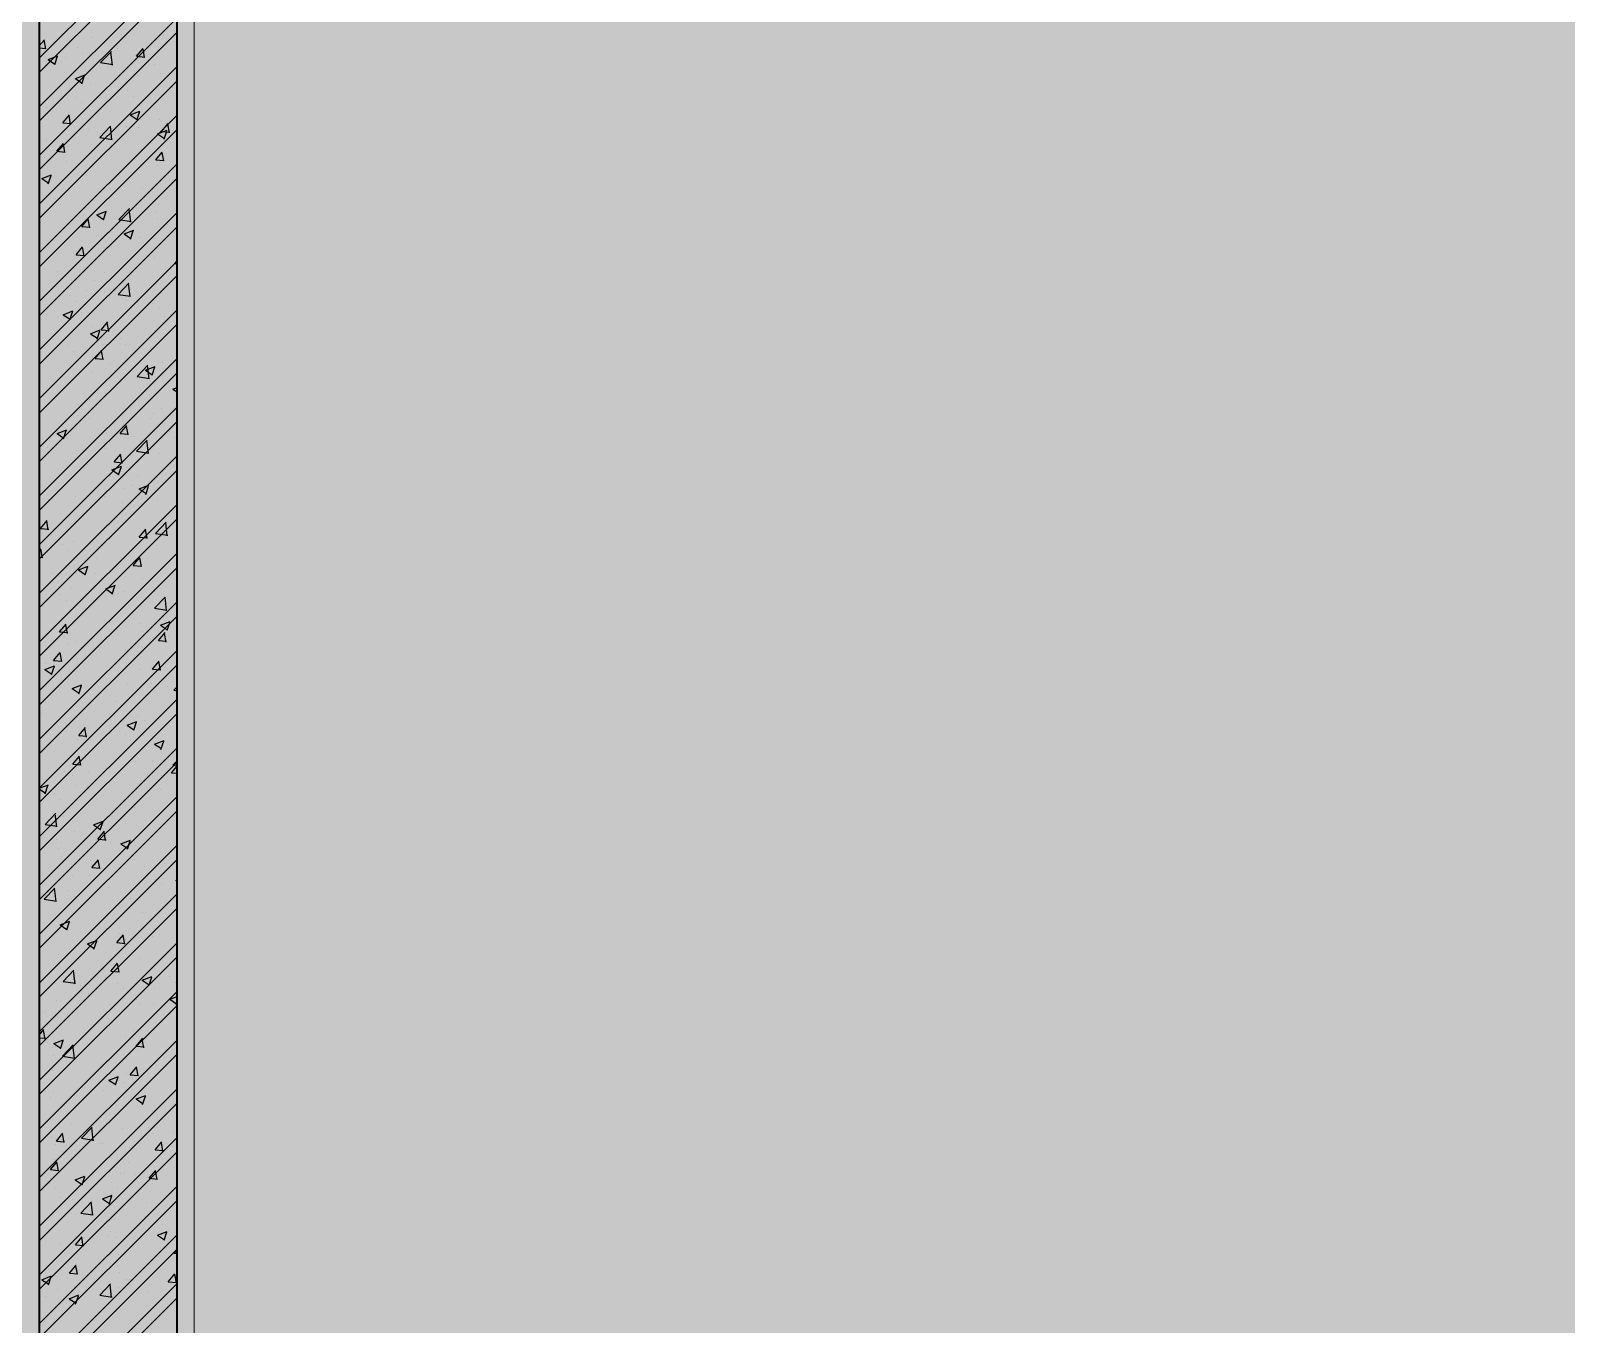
# Model space of a CAD drawing. Header units: inches. Extents: x 143994 to 247866, y 243815 to 272761.
# Drawn here: x 237526 to 239756, y 251198 to 253077 of the extents above; entities that cross this region are included whole.
import ezdxf

# ---------------------------------------------------------------- set-up
doc = ezdxf.new("R2010")
doc.units = ezdxf.units.IN
doc.header["$LTSCALE"] = 1000
doc.header["$MEASUREMENT"] = 0
doc.layers.get('DEFPOINTS').update_dxf_attribs({"color": 62})
for name, color, linetype in [('0-建筑1F', 127, 'Continuous'), ('0-建筑2F', 127, 'Continuous'), ('PUB_HATCH', 8, 'Continuous')]:
    doc.layers.add(name, color=color, linetype=linetype)
doc.layers.add('A-Wall', color=254, linetype='Continuous', lineweight=35)
doc.layers.add('W-保温层', color=8, linetype='Continuous', lineweight=13)

# ---------------------------------------------------------------- blocks, each defined once
blk = doc.blocks.new('144')
at = {"layer": 'A-Wall', "color": 127}
for p, q in [((652986.9, -378610.3), (652986.9, -390150.3)), ((653186.9, -390150.3), (653186.9, -378610.3))]:
    blk.add_line(p, q, dxfattribs=at)
at = {"layer": 'PUB_HATCH', "color": 127, "linetype": 'Continuous'}
for p, q in [((652986.9, -387119.6), (653186.9, -386919.6)), ((652986.9, -387190.3), (653186.9, -386990.3)), ((652986.9, -387261), (653186.9, -387061)), ((652986.9, -387101.8), (652994.3, -387093)), ((652996.4, -387106), (652994, -387093.5)), ((653092, -387097.3), (653092, -387097.3)), ((653167.8, -387087.4), (653167.8, -387087.4)), ((653183.1, -387095.4), (653183.1, -387095.4)), ((652986.9, -387104.7), (652996.6, -387105.5)), ((652999.7, -387121.7), (653013.7, -387116.3)), ((653009.3, -387128.9), (653013.4, -387116.8)), ((653041.9, -387103.9), (653041.9, -387103.9)), ((653079.2, -387110.4), (653079.2, -387110.4)), ((653128.1, -387117), (653137.8, -387105.5)), ((653128.1, -387117), (653140.1, -387118.1)), ((653139.8, -387118.6), (653137.5, -387106)), ((652986.9, -387331.7), (653186.9, -387131.7)), ((652999.7, -387121.7), (653009.6, -387128.4)), ((653023.4, -387140.3), (653023.4, -387140.3)), ((653130.1, -387144.8), (653130.1, -387144.8)), ((653180.7, -387162), (653180.7, -387162)), ((652989.3, -387182.8), (652989.3, -387182.8)), ((653039.4, -387176.2), (653039.4, -387176.2)), ((653076.8, -387177), (653076.8, -387177)), ((653082.6, -387177.2), (653082.6, -387177.2)), ((653115.1, -387166.2), (653115.1, -387166.2)), ((652986.9, -387402.5), (653186.9, -387202.5)), ((653119, -387202.2), (653133, -387196.8)), ((653119, -387202.2), (653129, -387208.9)), ((653128.7, -387209.4), (653132.7, -387197.3)), ((653074.8, -387234.9), (653090.4, -387218.6)), ((653092.3, -387238), (653090.1, -387219)), ((653130.6, -387221.1), (653130.6, -387221.1)), ((653178.3, -387228.6), (653178.3, -387228.6)), ((653012.4, -387254.9), (653022.1, -387243.4)), ((653013.9, -387241.1), (653013.9, -387241.1)), ((653024.1, -387256.5), (653021.8, -387243.9)), ((653062.5, -387245.1), (653062.5, -387245.1)), ((653074.4, -387243.6), (653074.4, -387243.6)), ((653074.8, -387234.9), (653092.6, -387237.6)), ((653091.2, -387247), (653091.2, -387247)), ((652986.9, -387473.2), (653186.9, -387273.2)), ((653012.4, -387254.9), (653024.4, -387256)), ((653026.6, -387269.4), (653026.6, -387269.4)), ((653133.3, -387273.9), (653133.3, -387273.9)), ((653155.9, -387267.5), (653165.5, -387256)), ((653155.9, -387267.5), (653167.8, -387268.5)), ((653167.6, -387269), (653165.2, -387256.5)), ((653175.8, -387295.2), (653175.8, -387295.2)), ((653071.9, -387310.2), (653071.9, -387310.2)), ((653090.3, -387311.1), (653090.3, -387311.1)), ((653136.2, -387307.4), (653136.2, -387307.4)), ((653186.3, -387300.8), (653186.3, -387300.8)), ((652986.9, -387543.9), (653186.9, -387343.9)), ((653009.9, -387324), (653009.9, -387324)), ((653070.4, -387347.2), (653084.4, -387341.9)), ((653080, -387354.5), (653084.1, -387342.4)), ((653051.4, -387348.7), (653051.4, -387348.7)), ((653070.4, -387347.2), (653080.3, -387354)), ((653158.2, -387353.2), (653158.2, -387353.2)), ((653173.4, -387361.7), (653173.4, -387361.7)), ((653069.5, -387376.7), (653069.5, -387376.7)), ((653083.6, -387386.3), (653083.6, -387386.3)), ((653133.7, -387379.7), (653133.7, -387379.7)), ((653040.2, -387405.4), (653049.8, -387393.9)), ((653040.2, -387405.4), (653052.1, -387406.4)), ((653051.9, -387406.9), (653049.5, -387394.4)), ((652986.9, -387614.6), (653186.9, -387414.6)), ((653082, -387430.4), (653082, -387430.4)), ((653171, -387428.3), (653171, -387428.3)), ((653183.6, -387417.9), (653186.9, -387414)), ((653183.6, -387417.9), (653186.9, -387418.2)), ((653012.4, -387450.9), (653012.4, -387450.9)), ((653067.1, -387443.3), (653067.1, -387443.3)), ((653101.3, -387462.8), (653116.9, -387446.6)), ((653118.8, -387465.9), (653116.6, -387446.9)), ((653119.2, -387455.4), (653119.2, -387455.4)), ((653156.8, -387448.6), (653156.8, -387448.6)), ((653031, -387465.1), (653031, -387465.1)), ((653054.6, -387477.7), (653054.6, -387477.7)), ((653081.1, -387458.6), (653081.1, -387458.6)), ((653101.3, -387462.8), (653119.1, -387465.6)), ((653130, -387474.4), (653130, -387474.4)), ((652986.9, -387685.3), (653186.9, -387485.3)), ((653013.3, -387494.4), (653013.3, -387494.4)), ((653021.7, -387492.3), (653035.7, -387486.9)), ((653021.7, -387492.3), (653031.7, -387499)), ((653031.4, -387499.5), (653035.4, -387487.4)), ((653161.4, -387482.2), (653161.4, -387482.2)), ((653168.5, -387494.9), (653168.5, -387494.9)), ((653064.6, -387509.9), (653064.6, -387509.9)), ((653028.5, -387537.4), (653028.5, -387537.4)), ((653067.9, -387555.8), (653077.6, -387544.3)), ((653104.2, -387527.5), (653104.2, -387527.5)), ((652986.9, -387756), (653186.9, -387556)), ((653067.9, -387555.8), (653079.9, -387556.8)), ((653079.6, -387557.4), (653077.3, -387544.8)), ((653079.4, -387557), (653079.4, -387557)), ((653089.7, -387564.4), (653089.7, -387564.4)), ((653166.1, -387561.5), (653166.1, -387561.5)), ((653186.2, -387561.6), (653186.2, -387561.6)), ((653062.2, -387576.5), (653062.2, -387576.5)), ((653141.1, -387572.8), (653155.1, -387567.4)), ((653141.1, -387572.8), (653151, -387579.5)), ((653150.7, -387580), (653154.8, -387567.9)), ((653051.6, -387606.3), (653051.6, -387606.3)), ((653177.9, -387589.7), (653177.9, -387589.7)), ((652986.9, -387826.7), (653186.9, -387626.7)), ((652986.9, -387632), (652987, -387631.9)), ((653163.7, -387628.1), (653163.7, -387628.1)), ((653059.8, -387643.1), (653059.8, -387643.1)), ((653040.5, -387659.2), (653040.5, -387659.2)), ((653125.3, -387668.6), (653125.3, -387668.6)), ((653127.8, -387690.7), (653143.4, -387674.5)), ((653145.3, -387693.9), (653143.1, -387674.9)), ((653147.2, -387663.8), (653147.2, -387663.8)), ((653175.4, -387662), (653175.4, -387662)), ((652986.9, -387897.4), (653186.9, -387697.4)), ((652999, -387685.2), (652999, -387685.2)), ((653081.5, -387683.7), (653081.5, -387683.7)), ((653082.6, -387686.1), (653082.6, -387686.1)), ((653095.7, -387706.2), (653105.3, -387694.8)), ((653107.4, -387707.8), (653105, -387695.3)), ((653127.8, -387690.7), (653145.6, -387693.5)), ((653161.2, -387694.6), (653161.2, -387694.6)), ((653057.4, -387709.6), (653057.4, -387709.6)), ((653092.4, -387717.8), (653106.4, -387712.5)), ((653092.4, -387717.8), (653102.4, -387724.5)), ((653095.7, -387706.2), (653107.6, -387707.3)), ((653102.1, -387725), (653106.1, -387713)), ((653122.7, -387740.9), (653122.7, -387740.9)), ((653129.4, -387727.6), (653129.4, -387727.6)), ((653000.7, -387760.9), (653000.7, -387760.9)), ((653012.7, -387747.6), (653012.7, -387747.6)), ((653072.7, -387747.5), (653072.7, -387747.5)), ((653107.4, -387765.4), (653107.4, -387765.4)), ((653158.8, -387761.2), (653158.8, -387761.2)), ((652986.9, -387968.1), (653186.9, -387768.1)), ((653054.9, -387776.2), (653054.9, -387776.2)), ((653145.9, -387809.8), (653145.9, -387809.8)), ((652986.9, -387835.9), (652989.6, -387832.6)), ((652991.7, -387845.7), (652989.3, -387833.1)), ((653020.1, -387826.4), (653020.1, -387826.4)), ((653070.1, -387819.8), (653070.1, -387819.8)), ((653089.1, -387817.6), (653089.1, -387817.6)), ((653156.4, -387827.8), (653156.4, -387827.8)), ((652986.9, -388038.9), (653186.9, -387838.9)), ((652986.9, -387844.7), (652991.9, -387845.2)), ((653052.5, -387842.8), (653052.5, -387842.8)), ((653123.4, -387856.7), (653133.1, -387845.2)), ((653123.4, -387856.7), (653135.4, -387857.7)), ((653135.1, -387858.2), (653132.8, -387845.7)), ((653043.8, -387862.9), (653057.8, -387857.5)), ((653043.8, -387862.9), (653053.7, -387869.6)), ((653053.4, -387870.1), (653057.5, -387858)), ((653068.5, -387867.6), (653068.5, -387867.6)), ((653175.3, -387872.1), (653175.3, -387872.1)), ((653003.9, -387890), (653003.9, -387890)), ((653017.5, -387898.7), (653017.5, -387898.7)), ((653093.3, -387888.7), (653093.3, -387888.7)), ((653110.7, -387894.5), (653110.7, -387894.5)), ((653153.9, -387894.4), (653153.9, -387894.4)), ((652986.9, -388109.6), (653186.9, -387909.6)), ((653050.1, -387909.4), (653050.1, -387909.4)), ((653154.3, -387918.7), (653169.9, -387902.4)), ((653154.3, -387918.7), (653172.1, -387921.4)), ((653171.8, -387921.8), (653169.6, -387902.8)), ((653080.9, -387937), (653080.9, -387937)), ((653163.1, -387943.4), (653177.1, -387938)), ((653163.1, -387943.4), (653173.1, -387950.1)), ((653172.8, -387950.6), (653176.8, -387938.5)), ((653040.6, -387967.6), (653040.6, -387967.6)), ((653151.5, -387961), (653151.5, -387961)), ((653167, -387950.9), (653167, -387950.9)), ((652986.9, -388180.3), (653186.9, -387980.3)), ((653007.7, -387994.6), (653017.4, -387983.1)), ((653019.4, -387996.1), (653017.1, -387983.6)), ((653028.7, -387969.3), (653028.7, -387969.3)), ((653047.6, -387975.9), (653047.6, -387975.9)), ((653128.8, -387980.9), (653128.8, -387980.9)), ((653135.5, -387973.8), (653135.5, -387973.8)), ((652995.1, -388007.9), (653009.1, -388002.5)), ((652995.1, -388007.9), (653005, -388014.6)), ((653004.7, -388015.1), (653008.8, -388003)), ((653007.7, -387994.6), (653019.7, -387995.6)), ((653012.1, -388000.9), (653012.1, -388000.9)), ((653151.2, -388007.1), (653160.8, -387995.6)), ((653151.2, -388007.1), (653163.1, -388008.2)), ((653162.9, -388008.7), (653160.5, -387996.1)), ((653114.3, -388029.8), (653114.3, -388029.8)), ((653149.1, -388027.5), (653149.1, -388027.5)), ((653164.4, -388023.2), (653164.4, -388023.2)), ((652986.9, -388251), (653186.9, -388051)), ((652988, -388046.4), (652988, -388046.4)), ((653045.2, -388042.5), (653045.2, -388042.5)), ((652989.8, -388071.5), (652989.8, -388071.5)), ((653088.5, -388070.9), (653088.5, -388070.9)), ((653096.5, -388076), (653096.5, -388076)), ((653031.9, -388098.3), (653031.9, -388098.3)), ((653111.8, -388102.1), (653111.8, -388102.1)), ((653114.5, -388088.4), (653128.5, -388083)), ((653114.5, -388088.4), (653124.4, -388095.1)), ((653124.1, -388095.6), (653128.2, -388083.5)), ((653146.6, -388094.1), (653146.6, -388094.1)), ((652986.9, -388321.7), (653186.9, -388121.7)), ((653042.8, -388109.1), (653042.8, -388109.1)), ((653061.7, -388108.7), (653061.7, -388108.7)), ((653138.7, -388102.9), (653138.7, -388102.9)), ((653035.5, -388145), (653045.1, -388133.5)), ((653035.5, -388145), (653047.4, -388146.1)), ((653047.2, -388146.6), (653044.8, -388134)), ((653180.9, -388146.6), (653186.9, -388140.3)), ((653180.9, -388146.6), (653186.9, -388147.5)), ((653144.2, -388160.7), (653144.2, -388160.7)), ((653178.9, -388157.6), (653186.9, -388148.1)), ((653178.9, -388157.6), (653186.9, -388158.3)), ((653009.1, -388187.6), (653009.1, -388187.6)), ((653040.3, -388175.7), (653040.3, -388175.7)), ((653056.7, -388177.6), (653056.7, -388177.6)), ((653059.2, -388181), (653059.2, -388181)), ((653080.3, -388190.2), (653080.3, -388190.2)), ((653134.9, -388171), (653134.9, -388171)), ((653163.5, -388182.2), (653163.5, -388182.2)), ((652986.9, -388392.4), (653186.9, -388192.4)), ((653065.8, -388233.4), (653079.8, -388228.1)), ((653065.8, -388233.4), (653075.8, -388240.2)), ((653075.5, -388240.7), (653079.5, -388228.6)), ((653128.2, -388234.1), (653128.2, -388234.1)), ((653141.8, -388227.3), (653141.8, -388227.3)), ((653011.6, -388254.2), (653011.6, -388254.2)), ((653037.9, -388242.3), (653037.9, -388242.3)), ((653082.3, -388249.9), (653082.3, -388249.9)), ((652986.9, -388463.1), (653186.9, -388263.1)), ((653006.6, -388259.9), (653006.6, -388259.9)), ((653017.8, -388279.8), (653017.8, -388279.8)), ((653063.2, -388295.4), (653072.9, -388284)), ((653063.2, -388295.4), (653075.2, -388296.5)), ((653074.9, -388297), (653072.6, -388284.5)), ((653124.5, -388284.4), (653124.5, -388284.4)), ((653139.3, -388293.8), (653139.3, -388293.8)), ((653035.5, -388308.8), (653035.5, -388308.8)), ((653060, -388306.7), (653060, -388306.7)), ((653087.9, -388324.1), (653087.9, -388324.1)), ((653156, -388312.2), (653156, -388312.2)), ((653166.7, -388311.2), (653166.7, -388311.2)), ((653185.2, -388314), (653186.9, -388313.3)), ((653185.2, -388314), (653186.9, -388315.1)), ((652986.9, -388533.8), (653186.9, -388333.8)), ((652993.9, -388341.4), (653009.5, -388325.2)), ((652993.9, -388341.4), (653011.7, -388344.2)), ((653011.4, -388344.5), (653009.2, -388325.5)), ((653029.7, -388328.8), (653029.7, -388328.8)), ((653136.9, -388360.4), (653136.9, -388360.4)), ((653017.2, -388378.5), (653031.2, -388373.1)), ((653017.2, -388378.5), (653027.1, -388385.2)), ((653026.8, -388385.7), (653030.9, -388373.6)), ((653033, -388375.4), (653033, -388375.4)), ((653084.8, -388386), (653084.8, -388386)), ((653103.4, -388391), (653103.4, -388391)), ((653153.5, -388384.4), (653153.5, -388384.4)), ((652986.9, -388604.5), (653186.9, -388404.5)), ((653091, -388445.9), (653100.6, -388434.4)), ((653102.7, -388447.4), (653100.3, -388434.9)), ((653134.5, -388427), (653134.5, -388427)), ((653030.6, -388442), (653030.6, -388442)), ((653079.7, -388443.5), (653079.7, -388443.5)), ((653091, -388445.9), (653102.9, -388446.9)), ((653136.5, -388459), (653150.5, -388453.6)), ((653146.2, -388466.2), (653150.2, -388454.1)), ((653176.6, -388453.4), (653176.6, -388453.4)), ((652986.9, -388675.3), (653186.9, -388475.3)), ((653050.8, -388469.9), (653050.8, -388469.9)), ((653100.8, -388463.3), (653100.8, -388463.3)), ((653136.5, -388459), (653146.5, -388465.7)), ((653045.8, -388488.2), (653045.8, -388488.2)), ((653127.6, -388487.4), (653127.6, -388487.4)), ((653132, -388493.6), (653132, -388493.6)), ((653152.6, -388492.7), (653152.6, -388492.7)), ((653011, -388507.4), (653011, -388507.4)), ((653028.2, -388508.6), (653028.2, -388508.6)), ((653088, -388515.1), (653088, -388515.1)), ((652986.9, -388746), (653186.9, -388546)), ((653048.2, -388542.2), (653048.2, -388542.2)), ((653124, -388532.2), (653124, -388532.2)), ((652998.2, -388548.8), (652998.2, -388548.8)), ((653020.4, -388569.3), (653036, -388553.1)), ((653020.4, -388569.3), (653038.2, -388572.1)), ((653037.9, -388572.5), (653035.7, -388553.5)), ((653129.6, -388560.2), (653129.6, -388560.2)), ((652986.9, -388584.8), (652987.2, -388584.8)), ((652986.9, -388585.3), (652986.9, -388585.2)), ((653006, -388589.9), (653006, -388589.9)), ((653025.7, -388575.2), (653025.7, -388575.2)), ((653087.3, -388577.4), (653087.3, -388577.4)), ((653118.7, -388596.3), (653128.4, -388584.8)), ((653130.4, -388597.9), (653128.1, -388585.3)), ((653071.4, -388611.1), (653071.4, -388611.1)), ((653087.9, -388604), (653101.9, -388598.7)), ((653087.9, -388604), (653097.8, -388610.7)), ((653097.5, -388611.2), (653101.6, -388599.2)), ((653112.8, -388594.4), (653112.8, -388594.4)), ((653118.7, -388596.3), (653130.7, -388597.4)), ((652986.9, -388816.7), (653186.9, -388616.7)), ((652995.6, -388621.1), (652995.6, -388621.1)), ((653127.2, -388626.7), (653127.2, -388626.7)), ((653023.3, -388641.7), (653023.3, -388641.7)), ((653145.1, -388673.4), (653145.1, -388673.4)), ((652986.9, -388887.4), (653186.9, -388687.4)), ((653018.8, -388690), (653018.8, -388690)), ((653073.8, -388696.6), (653073.8, -388696.6)), ((653079.1, -388696.7), (653079.1, -388696.7)), ((653124.7, -388693.3), (653124.7, -388693.3)), ((653180.6, -388701.1), (653180.6, -388701.1)), ((653003, -388734.2), (653012.7, -388722.7)), ((653009.2, -388718.9), (653009.2, -388718.9)), ((653014.7, -388735.8), (653012.4, -388723.2)), ((653020.9, -388708.3), (653020.9, -388708.3)), ((653116, -388723.5), (653116, -388723.5)), ((653003, -388734.2), (653015, -388735.3)), ((653039.2, -388749.1), (653053.2, -388743.7)), ((653048.9, -388756.3), (653052.9, -388744.2)), ((653127, -388740.6), (653127, -388740.6)), ((653142.5, -388745.7), (653142.5, -388745.7)), ((653146.5, -388746.8), (653156.1, -388735.3)), ((653146.5, -388746.8), (653158.4, -388747.8)), ((653158.2, -388748.3), (653155.8, -388735.8)), ((652986.9, -388958.1), (653186.9, -388758.1)), ((653010.4, -388760.7), (653010.4, -388760.7)), ((653039.2, -388749.1), (653049.2, -388755.8)), ((653092.4, -388752.3), (653092.4, -388752.3)), ((653122.3, -388759.9), (653122.3, -388759.9)), ((653018.4, -388774.9), (653018.4, -388774.9)), ((653047, -388797.3), (653062.5, -388781)), ((653064.4, -388800.4), (653062.2, -388781.4)), ((653034, -388798.3), (653034, -388798.3)), ((653047, -388797.3), (653064.7, -388800)), ((653140.8, -388802.8), (653140.8, -388802.8)), ((653165.6, -388814.6), (653165.6, -388814.6)), ((652986.9, -389028.8), (653186.9, -388828.8)), ((653039.8, -388831.1), (653039.8, -388831.1)), ((653086.8, -388830.7), (653086.8, -388830.7)), ((653089.9, -388824.5), (653089.9, -388824.5)), ((653119.9, -388826.5), (653119.9, -388826.5)), ((653158.6, -388829.6), (653172.6, -388824.2)), ((653158.6, -388829.6), (653168.5, -388836.3)), ((653168.2, -388836.8), (653172.3, -388824.7)), ((653016, -388841.5), (653016, -388841.5)), ((653030.8, -388884.6), (653040.4, -388873.2)), ((653042.4, -388886.2), (653040.1, -388873.7)), ((652986.9, -389099.5), (653186.9, -388899.5)), ((652990.5, -388894.1), (653004.6, -388888.7)), ((652990.5, -388894.1), (653000.5, -388900.8)), ((652995.1, -388900.5), (652995.1, -388900.5)), ((653000.2, -388901.3), (653004.3, -388889.2)), ((653030.8, -388884.6), (653042.7, -388885.7)), ((653037.3, -388903.4), (653037.3, -388903.4)), ((653113, -388893.5), (653113, -388893.5)), ((653117.5, -388893.1), (653117.5, -388893.1)), ((653174.2, -388897.2), (653183.9, -388885.7)), ((653174.2, -388897.2), (653186.2, -388898.2)), ((653185.9, -388898.7), (653183.6, -388886.2)), ((652987.2, -388910), (652987.2, -388910)), ((653013.6, -388908.1), (653013.6, -388908.1)), ((653101.9, -388905), (653101.9, -388905)), ((653037.3, -388927.3), (653037.3, -388927.3)), ((653144, -388931.8), (653144, -388931.8)), ((653078.5, -388950), (653078.5, -388950)), ((653186.7, -388955.7), (653186.7, -388955.7))]:
    blk.add_line(p, q, dxfattribs=at)
at = {"layer": 'W-保温层', "color": 127}
blk.add_line((653211.9, -390150.3), (653211.9, -378610.3), dxfattribs=at)
blk = doc.blocks.new('1442323')
at = {"layer": 'A-Wall', "color": 127}
for p, q in [((695036.9, -378699.3), (695036.9, -390239.3)), ((695236.9, -390239.3), (695236.9, -378699.3))]:
    blk.add_line(p, q, dxfattribs=at)
at = {"layer": 'PUB_HATCH', "color": 127, "linetype": 'Continuous'}
for p, q in [((695036.9, -387229.4), (695236.9, -387029.4)), ((695036.9, -387300.1), (695236.9, -387100.1)), ((695036.9, -387370.8), (695236.9, -387170.8)), ((695113.2, -387179.1), (695113.2, -387179.1)), ((695156.3, -387174), (695156.3, -387174)), ((695226, -387184.9), (695226, -387184.9)), ((695039.7, -387194), (695039.7, -387194)), ((695074.7, -387208.1), (695074.7, -387208.1)), ((695100.1, -387201.4), (695100.1, -387201.4)), ((695126, -387215.2), (695141.6, -387199)), ((695143.2, -387218.8), (695141, -387199.8)), ((695150.2, -387194.8), (695150.2, -387194.8)), ((695126, -387215.2), (695143.8, -387218)), ((695181.5, -387212.7), (695181.5, -387212.7)), ((695204.3, -387217.9), (695204.3, -387217.9)), ((695213.4, -387231.6), (695213.4, -387231.6)), ((695036.9, -387441.5), (695236.9, -387241.5)), ((695087.6, -387237.9), (695087.6, -387237.9)), ((695089.3, -387238.3), (695103.3, -387232.9)), ((695089.3, -387238.3), (695099.3, -387245)), ((695098.7, -387246.1), (695102.7, -387234)), ((695110.7, -387245.7), (695110.7, -387245.7)), ((695097.6, -387273.7), (695097.6, -387273.7)), ((695173.3, -387263.8), (695173.3, -387263.8)), ((695047.5, -387280.3), (695047.5, -387280.3)), ((695071.1, -387302.5), (695080.7, -387291)), ((695082.4, -387304.7), (695080.1, -387292.1)), ((695211, -387298.2), (695211, -387298.2)), ((695036.9, -387512.2), (695236.9, -387312.2)), ((695071.1, -387302.5), (695083, -387303.6)), ((695108.3, -387312.2), (695108.3, -387312.2)), ((695142.5, -387314.8), (695142.5, -387314.8)), ((695164, -387307.9), (695164, -387307.9)), ((695208.7, -387318.8), (695222.7, -387313.5)), ((695208.7, -387318.8), (695218.7, -387325.5)), ((695214.5, -387315.1), (695224.2, -387303.6)), ((695214.5, -387315.1), (695226.5, -387316.1)), ((695218, -387326.6), (695222.1, -387314.6)), ((695225.9, -387317.2), (695223.6, -387304.7)), ((695047.4, -387327.9), (695047.4, -387327.9)), ((695077.9, -387337.2), (695077.9, -387337.2)), ((695120.7, -387342.6), (695120.7, -387342.6)), ((695184.7, -387341.7), (695184.7, -387341.7)), ((695045, -387352.6), (695045, -387352.6)), ((695208.6, -387364.7), (695208.6, -387364.7)), ((695036.9, -387583), (695236.9, -387383)), ((695040.7, -387383.3), (695054.7, -387378)), ((695040.7, -387383.3), (695050.6, -387390.1)), ((695050, -387391.1), (695054.1, -387379.1)), ((695105.9, -387378.8), (695105.9, -387378.8)), ((695194.4, -387404.9), (695194.4, -387404.9)), ((695068.1, -387421.5), (695068.1, -387421.5)), ((695102.8, -387416.5), (695102.8, -387416.5)), ((695152.5, -387443.2), (695168.1, -387426.9)), ((695155.8, -387427.2), (695155.8, -387427.2)), ((695169.7, -387446.7), (695167.5, -387427.7)), ((695206.1, -387431.3), (695206.1, -387431.3)), ((695209.5, -387421), (695209.5, -387421)), ((695036.9, -387653.7), (695236.9, -387453.7)), ((695039.1, -387447.3), (695039.1, -387447.3)), ((695098.8, -387453), (695108.5, -387441.5)), ((695098.8, -387453), (695110.8, -387454)), ((695103.4, -387445.4), (695103.4, -387445.4)), ((695110.2, -387455.1), (695107.9, -387442.6)), ((695152.5, -387443.2), (695170.3, -387445.9)), ((695160, -387463.9), (695174, -387458.5)), ((695160, -387463.9), (695170, -387470.6)), ((695169.4, -387471.7), (695173.4, -387459.6)), ((695191.9, -387477.2), (695191.9, -387477.2)), ((695203.7, -387471.2), (695203.7, -387471.2)), ((695087, -387491.2), (695087, -387491.2)), ((695141.8, -387483.8), (695141.8, -387483.8)), ((695203.7, -387497.9), (695203.7, -387497.9)), ((695063.8, -387518.7), (695063.8, -387518.7)), ((695101, -387512), (695101, -387512)), ((695036.9, -387724.4), (695236.9, -387524.4)), ((695170.6, -387523.2), (695170.6, -387523.2)), ((695089.2, -387562.7), (695089.2, -387562.7)), ((695106, -387545.6), (695106, -387545.6)), ((695139.3, -387556.1), (695139.3, -387556.1)), ((695163.4, -387561.2), (695163.4, -387561.2)), ((695201.3, -387564.5), (695201.3, -387564.5)), ((695212.7, -387550.1), (695212.7, -387550.1)), ((695215, -387546.1), (695215, -387546.1)), ((695046.8, -387581.2), (695046.8, -387581.2)), ((695098.6, -387578.6), (695098.6, -387578.6)), ((695036.9, -387795.1), (695236.9, -387595.1)), ((695111.4, -387608.9), (695125.4, -387603.5)), ((695111.4, -387608.9), (695121.3, -387615.6)), ((695120.7, -387616.7), (695124.8, -387604.6)), ((695126.6, -387603.4), (695136.2, -387591.9)), ((695126.6, -387603.4), (695138.5, -387604.5)), ((695137.9, -387605.6), (695135.6, -387593)), ((695130.8, -387624.9), (695130.8, -387624.9)), ((695162.4, -387625), (695162.4, -387625)), ((695198.8, -387631), (695198.8, -387631)), ((695086.6, -387634.9), (695086.6, -387634.9)), ((695096.1, -387645.1), (695096.1, -387645.1)), ((695179.1, -387671.1), (695194.6, -387654.8)), ((695196.2, -387674.6), (695194, -387655.7)), ((695036.9, -387865.8), (695236.9, -387665.8)), ((695179.1, -387671.1), (695196.8, -387673.8)), ((695038.5, -387700.5), (695038.5, -387700.5)), ((695155.2, -387680.5), (695155.2, -387680.5)), ((695196.4, -387697.6), (695196.4, -387697.6)), ((695230.8, -387689.4), (695236.9, -387687.1)), ((695230.8, -387689.4), (695236.9, -387693.6)), ((695236.1, -387687.2), (695236.1, -387687.2)), ((695093.7, -387711.7), (695093.7, -387711.7)), ((695109.8, -387703.9), (695109.8, -387703.9)), ((695036.9, -387936.5), (695236.9, -387736.5)), ((695086.5, -387744.4), (695086.5, -387744.4)), ((695091.8, -387727.1), (695091.8, -387727.1)), ((695154.3, -387753.9), (695164, -387742.4)), ((695165.7, -387756), (695163.4, -387743.5)), ((695198.6, -387731.6), (695198.6, -387731.6)), ((695203.1, -387724.4), (695203.1, -387724.4)), ((695062.7, -387753.9), (695076.7, -387748.5)), ((695062.7, -387753.9), (695072.7, -387760.6)), ((695072.1, -387761.7), (695076.1, -387749.6)), ((695134, -387753.9), (695134, -387753.9)), ((695154.3, -387753.9), (695166.3, -387754.9)), ((695183.5, -387766.1), (695183.5, -387766.1)), ((695194, -387764.2), (695194, -387764.2)), ((695233.5, -387759.5), (695233.5, -387759.5)), ((695057.2, -387782.7), (695057.2, -387782.7)), ((695091.3, -387778.3), (695091.3, -387778.3)), ((695036.9, -388007.2), (695236.9, -387807.2)), ((695046.2, -387834.4), (695046.2, -387834.4)), ((695052, -387828.7), (695052, -387828.7)), ((695158.8, -387833.3), (695158.8, -387833.3)), ((695162.8, -387814.4), (695162.8, -387814.4)), ((695182.1, -387834.4), (695196.1, -387829.1)), ((695182.1, -387834.4), (695192, -387841.2)), ((695191.4, -387842.3), (695195.5, -387830.2)), ((695191.5, -387830.8), (695191.5, -387830.8)), ((695088.8, -387844.9), (695088.8, -387844.9)), ((695130.9, -387845), (695130.9, -387845)), ((695180.9, -387838.4), (695180.9, -387838.4)), ((695036.9, -388077.9), (695236.9, -387877.9)), ((695038.6, -387891.7), (695048.3, -387880.2)), ((695038.6, -387891.7), (695050.6, -387892.8)), ((695050, -387893.9), (695047.7, -387881.3)), ((695182.1, -387904.3), (695191.7, -387892.8)), ((695189.1, -387897.4), (695189.1, -387897.4)), ((695193.4, -387906.4), (695191.1, -387893.9)), ((695205.6, -387899), (695221.1, -387882.8)), ((695205.6, -387899), (695223.4, -387901.8)), ((695222.7, -387902.6), (695220.5, -387883.6)), ((695086.4, -387911.4), (695086.4, -387911.4)), ((695128.3, -387917.3), (695128.3, -387917.3)), ((695182.1, -387904.3), (695194, -387905.3)), ((695204.1, -387907.3), (695204.1, -387907.3)), ((695078.3, -387923.9), (695078.3, -387923.9)), ((695119.9, -387935.5), (695119.9, -387935.5)), ((695154.6, -387933.8), (695154.6, -387933.8)), ((695226.6, -387940), (695226.6, -387940)), ((695036.9, -388148.6), (695236.9, -387948.6)), ((695037.9, -387953.8), (695037.9, -387953.8)), ((695055.3, -387957.8), (695055.3, -387957.8)), ((695162, -387962.3), (695162, -387962.3)), ((695186.7, -387963.9), (695186.7, -387963.9)), ((695084, -387978), (695084, -387978)), ((695133.4, -387979.5), (695147.4, -387974.1)), ((695133.4, -387979.5), (695143.4, -387986.2)), ((695142.8, -387987.3), (695146.8, -387975.2)), ((695151.5, -387986.2), (695151.5, -387986.2)), ((695202.5, -387977.7), (695202.5, -387977.7)), ((695075.7, -387996.2), (695075.7, -387996.2)), ((695085.9, -387997.7), (695085.9, -387997.7)), ((695036.9, -388219.3), (695236.9, -388019.3)), ((695066.4, -388042.2), (695076, -388030.7)), ((695077.7, -388044.3), (695075.4, -388031.8)), ((695184.2, -388030.5), (695184.2, -388030.5)), ((695066.4, -388042.2), (695078.3, -388043.2)), ((695080.1, -388037.1), (695080.1, -388037.1)), ((695081.5, -388044.6), (695081.5, -388044.6)), ((695186.8, -388041.6), (695186.8, -388041.6)), ((695209.8, -388054.7), (695219.5, -388043.2)), ((695209.8, -388054.7), (695221.8, -388055.8)), ((695221.2, -388056.9), (695218.9, -388044.3)), ((695225.1, -388048.4), (695225.1, -388048.4)), ((695098.8, -388065.1), (695098.8, -388065.1)), ((695162.2, -388067.7), (695162.2, -388067.7)), ((695036.9, -388290.1), (695236.9, -388090.1)), ((695045.6, -388087.7), (695045.6, -388087.7)), ((695181.8, -388097.1), (695181.8, -388097.1)), ((695079.1, -388111.2), (695079.1, -388111.2)), ((695084.8, -388124.5), (695098.8, -388119.1)), ((695094.1, -388132.3), (695098.2, -388120.2)), ((695222.6, -388120.7), (695222.6, -388120.7)), ((695232.1, -388126.9), (695236.9, -388121.9)), ((695041.1, -388139.3), (695041.1, -388139.3)), ((695046.2, -388144), (695046.2, -388144)), ((695084.8, -388124.5), (695094.7, -388131.2)), ((695147.9, -388143.8), (695147.9, -388143.8)), ((695172.5, -388127.3), (695172.5, -388127.3)), ((695232.1, -388126.9), (695236.9, -388127.7)), ((695036.9, -388360.8), (695236.9, -388160.8)), ((695083.3, -388166.2), (695083.3, -388166.2)), ((695179.4, -388163.7), (695179.4, -388163.7)), ((695076.7, -388177.8), (695076.7, -388177.8)), ((695094.1, -388192.6), (695103.8, -388181.1)), ((695105.5, -388194.8), (695103.2, -388182.2)), ((695154, -388187), (695154, -388187)), ((695190.1, -388170.7), (695190.1, -388170.7)), ((695037.4, -388207), (695037.4, -388207)), ((695094.1, -388192.6), (695106.1, -388193.7)), ((695119.9, -388206.2), (695119.9, -388206.2)), ((695170, -388199.6), (695170, -388199.6)), ((695204.2, -388205), (695218.2, -388199.7)), ((695204.2, -388205), (695214.1, -388211.7)), ((695213.5, -388212.8), (695217.6, -388200.7)), ((695036.9, -388431.5), (695236.9, -388231.5)), ((695176.9, -388230.3), (695176.9, -388230.3)), ((695201.9, -388230.9), (695201.9, -388230.9)), ((695074.2, -388244.3), (695074.2, -388244.3)), ((695085.3, -388251), (695085.3, -388251)), ((695108.1, -388245.5), (695108.1, -388245.5)), ((695214.9, -388250), (695214.9, -388250)), ((695036.9, -388269.2), (695050.1, -388264.2)), ((695036.9, -388270.1), (695046.1, -388276.2)), ((695045.5, -388277.3), (695049.5, -388265.3)), ((695117.4, -388278.5), (695117.4, -388278.5)), ((695193.1, -388268.5), (695193.1, -388268.5)), ((695036.9, -388502.2), (695236.9, -388302.2)), ((695067.3, -388285.1), (695067.3, -388285.1)), ((695174.5, -388296.8), (695174.5, -388296.8)), ((695045.2, -388321.8), (695060.7, -388305.5)), ((695045.2, -388321.8), (695062.9, -388324.5)), ((695062.3, -388325.3), (695060.1, -388306.3)), ((695071.8, -388310.9), (695071.8, -388310.9)), ((695161.7, -388320.9), (695161.7, -388320.9)), ((695045, -388341), (695045, -388341)), ((695121.9, -388343.1), (695131.5, -388331.6)), ((695121.9, -388343.1), (695133.8, -388344.1)), ((695133.2, -388345.2), (695130.9, -388332.7)), ((695140.5, -388347.4), (695140.5, -388347.4)), ((695155.5, -388350.1), (695169.5, -388344.7)), ((695164.8, -388357.9), (695168.9, -388345.8)), ((695064.8, -388357.4), (695064.8, -388357.4)), ((695069.2, -388347.7), (695069.2, -388347.7)), ((695155.5, -388350.1), (695165.4, -388356.8)), ((695172.1, -388363.4), (695172.1, -388363.4)), ((695175.9, -388352.2), (695175.9, -388352.2)), ((695036.9, -388572.9), (695236.9, -388372.9)), ((695069.4, -388377.5), (695069.4, -388377.5)), ((695111.3, -388374.6), (695111.3, -388374.6)), ((695218.1, -388379.1), (695218.1, -388379.1)), ((695214.2, -388409.7), (695214.2, -388409.7)), ((695087.9, -388426.3), (695087.9, -388426.3)), ((695169.6, -388430), (695169.6, -388430)), ((695036.9, -388643.6), (695236.9, -388443.6)), ((695067, -388444.1), (695067, -388444.1)), ((695136.1, -388453.9), (695136.1, -388453.9)), ((695153.4, -388440.3), (695153.4, -388440.3)), ((695106.8, -388495.1), (695120.8, -388489.7)), ((695106.8, -388495.1), (695116.8, -388501.8)), ((695116.2, -388502.9), (695120.2, -388490.8)), ((695149.6, -388493.5), (695159.3, -388482)), ((695149.6, -388493.5), (695161.6, -388494.5)), ((695161, -388495.6), (695158.7, -388483.1)), ((695161.6, -388488.5), (695161.6, -388488.5)), ((695167.2, -388496.6), (695167.2, -388496.6)), ((695201.3, -388484.2), (695201.3, -388484.2)), ((695211.7, -388482), (695211.7, -388482)), ((695036.9, -388714.3), (695236.9, -388514.3)), ((695064.5, -388510.7), (695064.5, -388510.7)), ((695084.7, -388504.2), (695084.7, -388504.2)), ((695071.7, -388549.7), (695087.2, -388533.5)), ((695088.8, -388553.3), (695086.6, -388534.3)), ((695071.7, -388549.7), (695089.5, -388552.4)), ((695097.2, -388556.1), (695097.2, -388556.1)), ((695109, -388567.4), (695109, -388567.4)), ((695159, -388560.8), (695159, -388560.8)), ((695164.8, -388563.2), (695164.8, -388563.2)), ((695203.9, -388560.6), (695203.9, -388560.6)), ((695234.8, -388550.9), (695234.8, -388550.9)), ((695036.9, -388785), (695236.9, -388585)), ((695062.1, -388577.2), (695062.1, -388577.2)), ((695139.3, -388582.9), (695139.3, -388582.9)), ((695161.1, -388574.2), (695161.1, -388574.2)), ((695226.2, -388575.6), (695236.9, -388571.5)), ((695226.2, -388575.6), (695236.2, -388582.3)), ((695235.5, -388583.4), (695236.9, -388579.3)), ((695044.4, -388594.2), (695044.4, -388594.2)), ((695036.9, -388627.8), (695043.6, -388619.9)), ((695036.9, -388631.6), (695045.9, -388632.4)), ((695045.3, -388633.5), (695043, -388621)), ((695058.2, -388640.1), (695072.2, -388634.7)), ((695067.5, -388647.9), (695071.6, -388635.8)), ((695162.3, -388629.7), (695162.3, -388629.7)), ((695177.4, -388643.9), (695187, -388632.4)), ((695182.2, -388629.7), (695182.2, -388629.7)), ((695188.7, -388646.1), (695186.4, -388633.5)), ((695036.9, -388855.7), (695236.9, -388655.7)), ((695056.4, -388646.3), (695056.4, -388646.3)), ((695057.4, -388657.7), (695057.4, -388657.7)), ((695058.2, -388640.1), (695068.1, -388646.8)), ((695059.7, -388643.8), (695059.7, -388643.8)), ((695106.4, -388639.7), (695106.4, -388639.7)), ((695177.4, -388643.9), (695189.3, -388645)), ((695164.2, -388662.2), (695164.2, -388662.2)), ((695152.8, -388693.5), (695152.8, -388693.5)), ((695159.9, -388696.3), (695159.9, -388696.3)), ((695036.9, -388926.5), (695236.9, -388726.5)), ((695053.8, -388718.6), (695053.8, -388718.6)), ((695057.2, -388710.4), (695057.2, -388710.4)), ((695129.6, -388708.6), (695129.6, -388708.6)), ((695177.5, -388720.6), (695191.5, -388715.3)), ((695177.5, -388720.6), (695187.5, -388727.4)), ((695186.9, -388728.4), (695190.9, -388716.4)), ((695200.7, -388737.4), (695200.7, -388737.4)), ((695061.7, -388781.8), (695071.3, -388770.3)), ((695084.1, -388757.5), (695084.1, -388757.5)), ((695098.2, -388777.6), (695113.8, -388761.4)), ((695115.3, -388781.2), (695113.1, -388762.2)), ((695125.2, -388764.4), (695125.2, -388764.4)), ((695157.5, -388762.9), (695157.5, -388762.9)), ((695203.3, -388770.9), (695203.3, -388770.9)), ((695232, -388768.9), (695232, -388768.9)), ((695054.8, -388777), (695054.8, -388777)), ((695060.6, -388786.8), (695060.6, -388786.8)), ((695061.7, -388781.8), (695073.6, -388782.9)), ((695073, -388784), (695070.7, -388771.4)), ((695076.9, -388787.5), (695076.9, -388787.5)), ((695098.2, -388777.6), (695116, -388780.4)), ((695167.4, -388791.3), (695167.4, -388791.3)), ((695205.1, -388794.4), (695214.8, -388782.9)), ((695216.5, -388796.5), (695214.2, -388784)), ((695036.9, -388997.2), (695236.9, -388797.2)), ((695205.1, -388794.4), (695217.1, -388795.4)), ((695155, -388829.5), (695155, -388829.5)), ((695160.5, -388827.5), (695160.5, -388827.5)), ((695043.8, -388847.5), (695043.8, -388847.5)), ((695052.4, -388843.5), (695052.4, -388843.5)), ((695150.6, -388849.8), (695150.6, -388849.8)), ((695200.7, -388843.2), (695200.7, -388843.2)), ((695036.9, -389067.9), (695236.9, -388867.9)), ((695085.4, -388866.1), (695085.4, -388866.1)), ((695128.9, -388865.7), (695142.9, -388860.3)), ((695128.9, -388865.7), (695138.8, -388872.4)), ((695138.2, -388873.5), (695142.3, -388861.4)), ((695192.2, -388870.6), (695192.2, -388870.6)), ((695152.6, -388896), (695152.6, -388896)), ((695049.9, -388910.1), (695049.9, -388910.1)), ((695089.4, -388932.3), (695099.1, -388920.8)), ((695100.8, -388934.4), (695098.5, -388921.9)), ((695148.1, -388922.1), (695148.1, -388922.1)), ((695223.8, -388912.1), (695223.8, -388912.1)), ((695036.9, -389138.6), (695236.9, -388938.6)), ((695089.4, -388932.3), (695101.4, -388933.3)), ((695098, -388928.6), (695098, -388928.6)), ((695152.2, -388946.8), (695152.2, -388946.8)), ((695232.9, -388944.8), (695236.9, -388940)), ((695232.9, -388944.8), (695236.9, -388945.2)), ((695046.5, -388968.3), (695046.5, -388968.3)), ((695150.2, -388962.6), (695150.2, -388962.6)), ((695047.5, -388976.7), (695047.5, -388976.7)), ((695124.7, -389005.5), (695140.3, -388989.3)), ((695141.9, -389009.1), (695139.7, -388990.1)), ((695153.2, -388972.8), (695153.2, -388972.8)), ((695171.2, -388991), (695171.2, -388991)), ((695200.1, -388990.7), (695200.1, -388990.7)), ((695036.9, -389209.3), (695236.9, -389009.3)), ((695045.4, -389007.5), (695045.4, -389007.5)), ((695080.2, -389010.7), (695094.2, -389005.3)), ((695080.2, -389010.7), (695090.2, -389017.4)), ((695083.5, -389010.7), (695083.5, -389010.7)), ((695088.6, -388995.2), (695088.6, -388995.2)), ((695089.6, -389018.5), (695093.6, -389006.4)), ((695095.5, -389000.9), (695095.5, -389000.9)), ((695124.7, -389005.5), (695142.5, -389008.3)), ((695195.4, -388999.7), (695195.4, -388999.7)), ((695147.8, -389029.2), (695147.8, -389029.2)), ((695045.1, -389043.3), (695045.1, -389043.3))]:
    blk.add_line(p, q, dxfattribs=at)
at = {"layer": 'W-保温层', "color": 127}
blk.add_line((695261.9, -390239.3), (695261.9, -378699.3), dxfattribs=at)

msp = doc.modelspace()

# ---------------------------------------------------------------- hatches: boundary and pattern name
at = {"layer": 'DEFPOINTS'}
h = msp.add_hatch(dxfattribs=at)
h.set_pattern_fill('ANSI31', color=250)
h.set_pattern_definition([(45, (0, 0), (-1.122532015, 1.122532015), [])])
h.paths.add_polyline_path([(247866.03, 243814.78), (223286.02, 243814.78), (223286.02, 270814.78), (247866.03, 270814.78)])

# ---------------------------------------------------------------- block references
at = {"layer": '0-建筑1F'}
msp.add_blockref('144', (-415448.72, 640156.38), dxfattribs=at)
at = {"layer": '0-建筑2F'}
msp.add_blockref('1442323', (-457498.72, 640245.41), dxfattribs=at)

doc.saveas('drawing.dxf')
